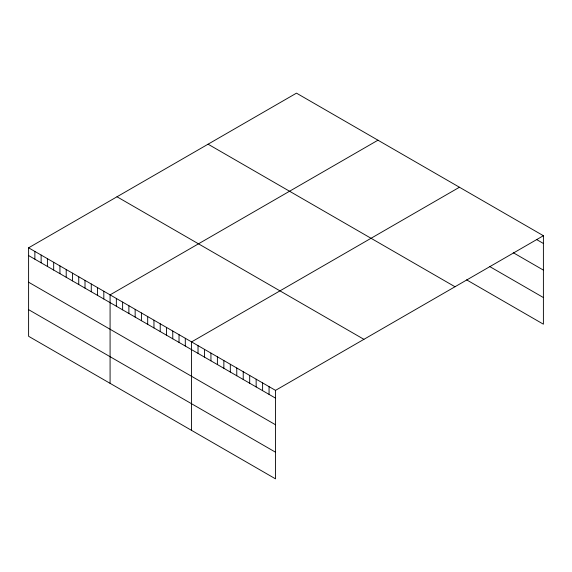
<?xml version="1.0" encoding="UTF-8"?>
<svg xmlns="http://www.w3.org/2000/svg" width="572" height="572" viewBox="0 0 572 572"><rect width="100%" height="100%" fill="white"/><g stroke="black" fill="none" stroke-linecap="round" stroke-linejoin="round"><path stroke-width="0.86" d="M543.4 235.714L275.518 390.369L275.518 478.85L28.6 336.286L28.6 247.812L296.482 93.15L543.4 235.714L543.4 324.188L466.623 279.858M377.963 140.197L110.081 294.859L110.081 383.333M459.445 187.244L191.57 341.899L191.57 430.38M536.944 239.739L543.4 243.472M513.263 252.71L543.4 270.106M489.582 266.481L543.4 297.547M208.079 144.194L454.997 286.751M117.003 196.775L363.921 339.332M28.6 247.812L275.518 390.369M28.6 255.57L275.518 398.126M28.6 282.21L275.518 424.767M28.6 309.652L275.518 452.209M269.062 386.643L269.062 394.401M262.605 382.911L262.605 390.669M256.149 379.186L256.149 386.944M249.685 375.454L249.685 383.219M243.229 371.728L243.229 379.486M236.772 367.996L236.772 375.761M230.316 364.271L230.316 372.029M223.859 360.546L223.859 368.304M217.396 356.814L217.396 364.571M210.939 353.088L210.939 360.846M204.483 349.356L204.483 357.114M198.026 345.631L198.026 353.389M185.299 338.281L185.299 346.039M179.029 334.663L179.029 342.421M172.765 331.045L172.765 338.803M166.495 327.427L166.495 335.185M160.224 323.809L160.224 331.567M153.961 320.191L153.961 327.949M147.69 316.566L147.69 324.331M141.42 312.948L141.42 320.706M135.156 309.33L135.156 317.088M128.886 305.713L128.886 313.47M122.622 302.095L122.622 309.852M116.352 298.477L116.352 306.234M103.818 291.241L103.818 298.999M97.547 287.616L97.547 295.381M91.277 283.998L91.277 291.756M85.013 280.38L85.013 288.138M78.743 276.762L78.743 284.52M72.472 273.144L72.472 280.902M66.209 269.526L66.209 277.284M59.938 265.908L59.938 273.666M53.675 262.291L53.675 270.048M47.404 258.666L47.404 266.43M41.134 255.048L41.134 262.805M34.871 251.43L34.871 259.188"/></g></svg>
